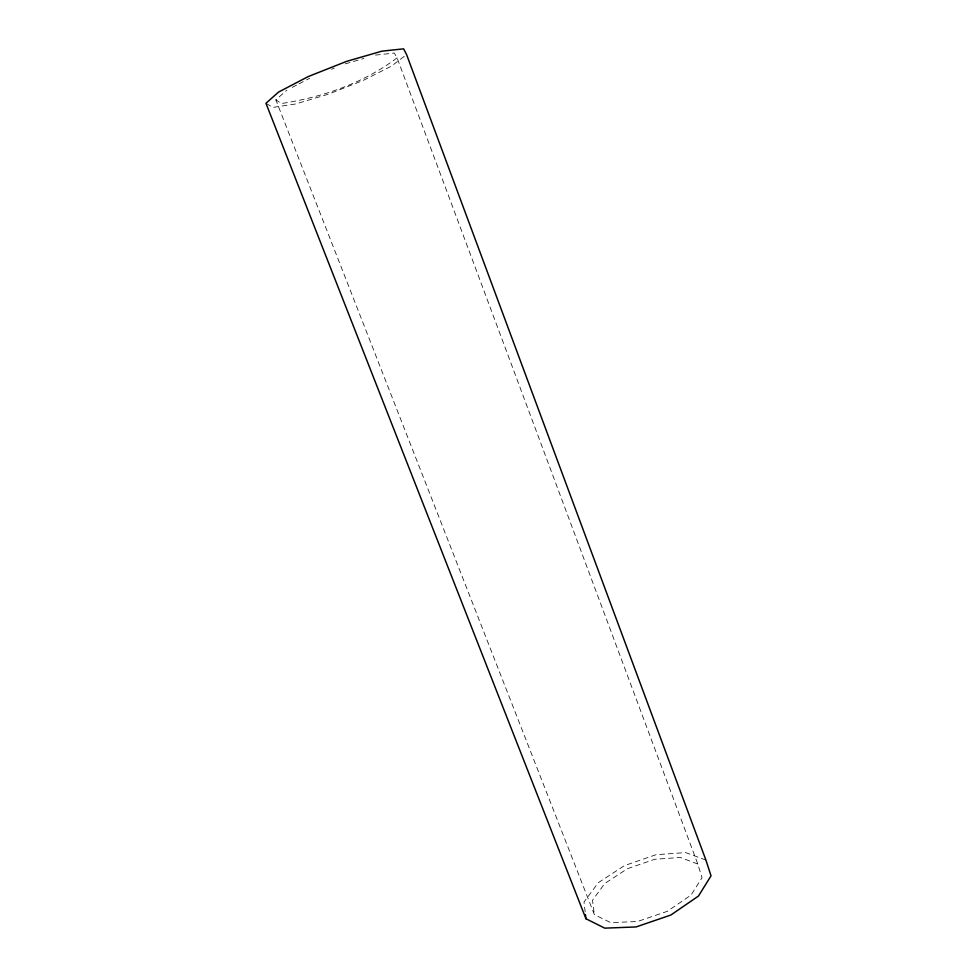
<?xml version="1.0" encoding="UTF-8"?>
<svg xmlns="http://www.w3.org/2000/svg" width="977" height="977" viewBox="0 0 977 977"><rect width="100%" height="100%" fill="white"/><g stroke="black" fill="none" stroke-linecap="round" stroke-linejoin="round"><path stroke-width="0.73" stroke-dasharray="4.88 3.66" d="M375.473 55.103L394.305 53.027L397.077 57.851L697.786 864.034L702.023 877.7L691.044 895.091L667.303 911.333L637.541 921.506L610.686 922.618L594.37 914.655L275.844 99.862L286.859 90.165M397.077 57.851C363.859 83.008 322.422 97.285 281.461 103.525L275.844 99.862M404.234 56.348L391.374 66.192L362.931 80.554L328.394 94.183L295.713 103.953L272.742 107.421L265.964 103.281M292.233 87.368L297.606 84.572M298.95 83.863L309.685 78.27M331.533 69.282L334.268 68.207M345.223 63.871L363.945 58.437M705.907 860.065L685.61 852.579L656.007 854.716L624.437 865.622L598.278 882.707L584.002 902.027L585.15 911.785M697.786 864.034L680.358 857.476L654.749 859.271L627.356 868.736L604.714 883.562L592.489 900.269L594.37 914.655"/><path stroke-width="1.47" d="M585.956 918.771L604.775 928.15L636.051 926.941L670.796 915.058L698.445 896.08L711.036 875.844L705.907 860.065L406.579 54.553L403.623 48.85L381.885 51.17L346.603 61.368L308.219 76.572L278.555 92.07L265.964 103.281L585.956 918.771L585.467 914.582"/></g></svg>
